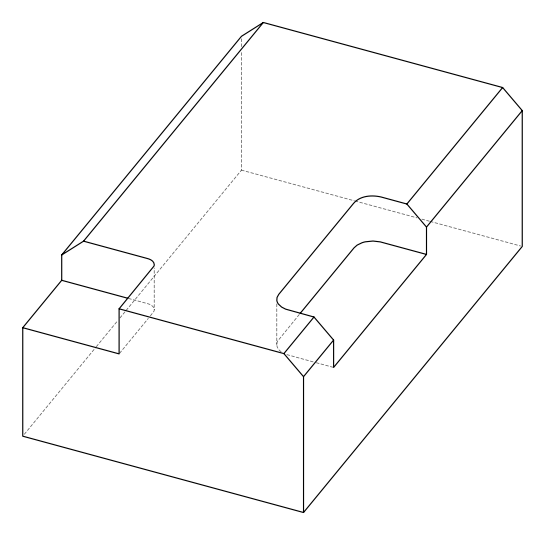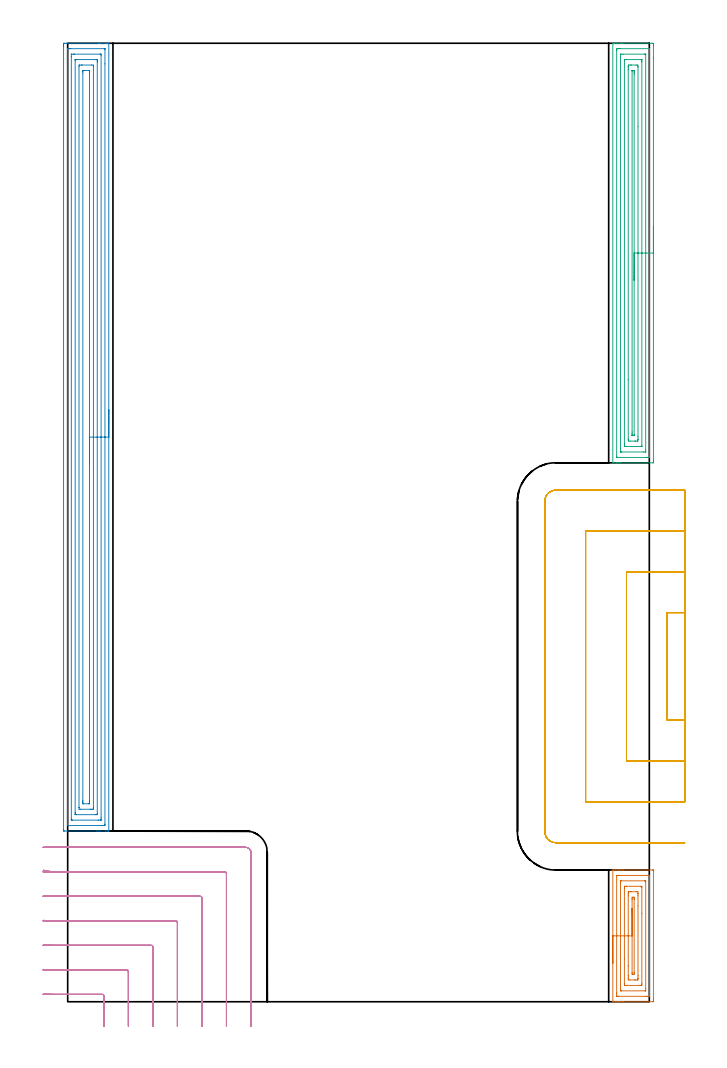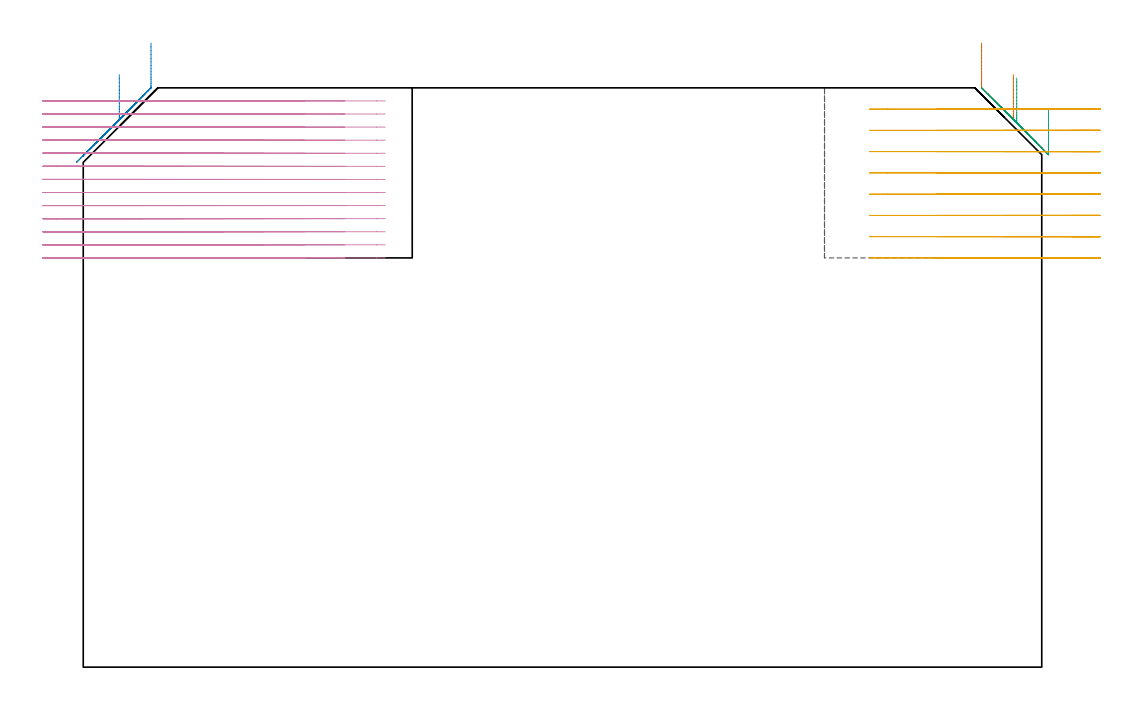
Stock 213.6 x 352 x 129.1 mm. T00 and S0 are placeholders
(PLAN: 5 operations, 2 tool changes, 60.2 min)
(1 AREA_MILL | FG_CHAMFER_SURFACE | UGT0205_001 | 2.54 min | 6169 mm3)
(2 AREA_MILL_1 | FG_CHAMFER_SURFACE_1 | UGT0205_001 | 14.22 min | 40889 mm3)
(3 AREA_MILL_2 | FG_CHAMFER_SURFACE_2 | UGT0205_001 | 7.61 min | 17904 mm3)
(4 MILL_CORNER_NOTCH_RECTANGULAR | CORNER_NOTCH_RECTANGULAR | NXT0201_011 | Follow Part, ap 3, ae 75% | 18.17 min | 172671 mm3)
(5 MILL_SLOT | SLOT_PARTIAL_RECTANGULAR | UGT0201_094 | Follow Part, ap 5, ae 75% | 17.61 min | 269442 mm3)
(TOOL UGT0205_001 | Chamfer Mill 20 x 3 x 45 deg. | D20 FL50 Z2)
(TOOL NXT0201_011 | ENDMILL 12mm [2P460-1200-NA 1630] | D12 FL38 Z6)
(TOOL UGT0201_094 | End mill 20 mm | D20 FL38 Z4)
(OP 1 AREA_MILL)
G17 G21 G94 G90
T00 M6
G54
G17 G0 G90 X200.2 Y14.2 S1061 M3
G43 Z139.1 H0
G94 G1 Y14.238 Z138.228 F250.
Y14.352 Z137.363
Y14.541 Z136.512
Y14.803 Z135.68
Y15.137 Z134.874
Y15.54 Z134.1
Y16.009 Z133.364
Y16.54 Z132.672
Y17.129 Z132.029
Y17.772 Z131.439
Y18.464 Z130.908
Y19.2 Z130.44
Y19.974 Z130.037
Y20.78 Z129.703
Y21.612 Z129.441
Y22.464 Z129.252
Y23.328 Z129.138
Y24.2 Z129.1
Y48.259
X200.206 Y48.39 Z129.093
X200.464 Y48.4 Z128.835
X201.173 Z128.126
X201.82 Z127.479
X202.376 Z126.92
X202.653 Z126.643
X203.255 Z126.042
X203.532 Z125.765
X204.134 Z125.161
X214.682 Z114.615
X214.986 Y48.397 Z114.311
X215.092 Y48.39 Z114.205
X215.099 Y48.283 Z114.199
X215.1 Y47.814 Z114.2
Y1.054
X215.099 Y0.586 Z114.201
X215.095 Y0.168 Z114.203
X215.091 Y0.01 Z114.206
X214.682 Y0. Z114.615
X204.134 Z125.161
X203.532 Z125.765
X203.255 Z126.042
X202.653 Z126.643
X202.376 Z126.92
X201.82 Z127.479
X201.173 Z128.126
X200.463 Y0.001 Z128.836
X200.206 Y0.01 Z129.093
X200.2 Y0.141 Z129.1
Y24.2
X201.614 Z127.686
X201.615 Y46.225 Z127.685
X201.616 Y46.321 Z127.684
X201.619 Y46.368 Z127.681
X201.62 Y46.384 Z127.68
X201.649 Y46.39 Z127.651
X202.014 Y46.398 Z127.286
X202.376 Y46.399 Z126.924
X202.891 Y46.4 Z126.409
X212.924 Y46.399 Z116.376
X213.443 Y46.396 Z115.857
X213.608 Y46.39 Z115.692
X213.679 Y46.37 Z115.621
X213.684 Y46.153 Z115.616
X213.685 Y46.032 Z115.615
X213.686 Y45.26 Z115.614
X213.685 Y2.175 Z115.615
X213.684 Y2.079 Z115.616
X213.682 Y2.032 Z115.618
X213.68 Y2.016 Z115.62
X213.651 Y2.01 Z115.649
X213.286 Y2.002 Z116.014
X212.924 Y2.001 Z116.376
X212.409 Y2. Z116.891
X202.376 Y2.001 Z126.924
X201.857 Y2.004 Z127.443
X201.692 Y2.01 Z127.608
X201.621 Y2.03 Z127.679
X201.616 Y2.247 Z127.684
X201.615 Y2.368 Z127.685
X201.614 Y3.14 Z127.686
Y24.2
X203.028 Z126.272
X203.029 Y43.588 Z126.271
X203.031 Y44.249 Z126.269
X203.034 Y44.363 Z126.266
X203.035 Y44.384 Z126.265
X203.058 Y44.39 Z126.242
X203.109 Y44.397 Z126.191
X203.255 Y44.399 Z126.045
X211.898 Z117.402
X212.045 Y44.396 Z117.255
X212.193 Y44.39 Z117.107
X212.265 Y44.378 Z117.035
X212.268 Y44.325 Z117.032
X212.269 Y44.249 Z117.031
X212.271 Y44.02 Z117.029
Y4.812
X212.269 Y4.151 Z117.031
X212.266 Y4.037 Z117.034
X212.265 Y4.016 Z117.035
X212.242 Y4.01 Z117.058
X212.191 Y4.003 Z117.109
X212.045 Y4.001 Z117.255
X203.402 Z125.898
X203.255 Y4.005 Z126.045
X203.107 Y4.01 Z126.193
X203.035 Y4.022 Z126.265
X203.032 Y4.075 Z126.268
X203.03 Y4.151 Z126.27
X203.029 Y4.38 Z126.271
X203.028 Y24.2 Z126.272
X204.443 Z124.857
Y41.576
X204.446 Y42.151 Z124.854
X204.45 Y42.345 Z124.85
X204.459 Y42.391 Z124.841
X204.505 Y42.394 Z124.795
X204.607 Y42.397 Z124.693
X205.013 Y42.4 Z124.287
X205.079 Z124.221
X210.354 Y42.399 Z118.946
X210.701 Y42.39 Z118.599
X210.851 Y42.374 Z118.449
X210.852 Y42.289 Z118.448
X210.856 Y41.89 Z118.444
X210.857 Y32.533 Z118.443
Y6.824
X210.854 Y6.249 Z118.446
X210.85 Y6.055 Z118.45
X210.841 Y6.01 Z118.459
X210.795 Y6.006 Z118.505
X210.693 Y6.003 Z118.607
X210.287 Y6. Z119.013
X210.221 Z119.079
X204.946 Y6.001 Z124.354
X204.599 Y6.01 Z124.701
X204.449 Y6.026 Z124.851
X204.447 Y6.111 Z124.853
X204.444 Y6.51 Z124.856
X204.443 Y15.801 Z124.857
Y24.2
X205.857 Z123.443
Y38.903
X205.858 Y39.794 Z123.442
X205.859 Y39.828 Z123.441
X205.892 Y40.39 Z123.408
X206.176 Y40.397 Z123.124
X206.771 Y40.4 Z122.529
X207.052 Z122.248
X208.812 Y40.399 Z120.488
X209.408 Y40.39 Z119.892
X209.441 Y39.794 Z119.859
X209.442 Y39.759 Z119.858
X209.443 Y38.903 Z119.857
Y35.227
Y9.497
X209.442 Y8.606 Z119.858
X209.441 Y8.572 Z119.859
X209.408 Y8.01 Z119.892
X209.124 Y8.003 Z120.176
X208.529 Y8.001 Z120.771
X208.248 Y8. Z121.052
X206.488 Y8.001 Z122.812
X205.892 Y8.01 Z123.408
X205.859 Y8.606 Z123.441
X205.858 Y8.641 Z123.442
X205.857 Y9.497 Z123.443
Y13.173
Y24.2
X207.271 Z122.029
Y37.504
X207.274 Y38.012 Z122.026
X207.278 Y38.389 Z122.022
X207.65 Y38.39 Z121.65
X208.022 Y38.386 Z121.278
X208.026 Y38.012 Z121.274
X208.028 Y37.628 Z121.272
X208.029 Y10.896 Z121.271
X208.026 Y10.388 Z121.274
X208.022 Y10.011 Z121.278
X207.65 Y10.01 Z121.65
X207.278 Y10.014 Z122.022
X207.274 Y10.388 Z122.026
X207.272 Y10.772 Z122.028
X207.271 Y24.2 Z122.029
Y25.072 Z122.067
Y25.937 Z122.181
Y26.788 Z122.37
Y27.62 Z122.632
Y28.426 Z122.966
Y29.2 Z123.369
Y29.936 Z123.837
Y30.628 Z124.368
Y31.271 Z124.958
Y31.86 Z125.601
Y32.392 Z126.293
Y32.86 Z127.029
Y33.263 Z127.803
Y33.597 Z128.609
Y33.859 Z129.441
Y34.048 Z130.292
Y34.162 Z131.157
Y34.2 Z132.029
G0 Z139.1
M5
M2
(OP 2 AREA_MILL_1)
G17 G21 G94 G90
T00 M6
G54
G17 G0 G90 X15.1 Y217.35 S1061 M3
G43 Z139.1 H0
G94 G1 Y217.312 Z138.228 F250.
Y217.198 Z137.363
Y217.009 Z136.512
Y216.747 Z135.68
Y216.413 Z134.874
Y216.01 Z134.1
Y215.542 Z133.364
Y215.01 Z132.672
Y214.421 Z132.029
Y213.778 Z131.439
Y213.086 Z130.908
Y212.35 Z130.44
Y211.576 Z130.037
Y210.77 Z129.703
Y209.938 Z129.441
Y209.086 Z129.252
Y208.222 Z129.138
Y207.35 Z129.1
Y62.853
X15.098 Y62.71 Z129.088
X14.965 Y62.703 Z128.958
X14.826 Y62.7 Z128.825
X14.423 Z128.422
X13.822 Z127.817
X11.766 Z125.764
X11.189 Z125.184
X10.6 Z124.595
X-1.1 Z112.897
X-1.392 Y62.703 Z112.605
X-1.492 Y62.71 Z112.505
X-1.499 Y62.812 Z112.499
X-1.5 Y63.299 Z112.5
Y350.916
X-1.499 Y351.401 Z112.501
X-1.496 Y351.803 Z112.502
X-1.492 Y351.99 Z112.505
X-1.1 Y351.995 Z112.897
X-0.511 Y352. Z113.486
X11.189 Z125.184
X11.766 Z125.764
X12.067 Z126.063
X13.822 Z127.817
X14.423 Z128.422
X14.826 Z128.826
X14.965 Y351.997 Z128.958
X15.098 Y351.99 Z129.089
X15.1 Y351.847 Z129.1
Y207.35
X13.686 Z127.686
X13.685 Y65.222 Z127.685
X13.684 Y65.082 Z127.684
X13.679 Y64.716 Z127.679
X13.316 Y64.705 Z127.316
X12.944 Y64.702 Z126.944
X12.443 Y64.7 Z126.443
X0.154 Z114.154
X-0.015 Y64.702 Z113.985
X-0.042 Y64.704 Z113.958
X-0.069 Y64.71 Z113.931
X-0.079 Y64.716 Z113.921
X-0.08 Y64.736 Z113.92
X-0.085 Y64.943 Z113.915
X-0.086 Y70.256 Z113.914
X-0.085 Y349.478 Z113.915
X-0.084 Y349.618 Z113.916
X-0.079 Y349.984 Z113.921
X0.284 Y349.995 Z114.284
X0.656 Y349.998 Z114.656
X1.157 Y350. Z115.157
X13.446 Z127.446
X13.615 Y349.998 Z127.615
X13.642 Y349.996 Z127.642
X13.669 Y349.99 Z127.669
X13.679 Y349.984 Z127.679
X13.68 Y349.964 Z127.68
X13.685 Y349.757 Z127.685
X13.686 Y344.442 Z127.686
Y207.35
X12.271 Z126.271
Y67.55
X12.269 Y66.866 Z126.269
X12.267 Y66.763 Z126.267
X12.265 Y66.719 Z126.265
X12.222 Y66.708 Z126.222
X12.067 Y66.705 Z126.067
X11.352 Y66.7 Z125.352
X11.189 Z125.189
X1.696 Y66.701 Z115.696
X1.533 Y66.704 Z115.533
X1.37 Y66.71 Z115.37
X1.335 Y66.714 Z115.335
X1.333 Y66.742 Z115.333
X1.33 Y66.797 Z115.33
X1.329 Y66.866 Z115.329
Y67.075
Y347.15
X1.331 Y347.834 Z115.331
X1.333 Y347.937 Z115.333
X1.335 Y347.981 Z115.335
X1.378 Y347.992 Z115.378
X1.533 Y347.995 Z115.533
X2.248 Y348. Z116.248
X2.411 Z116.411
X11.904 Y347.999 Z125.904
X12.067 Y347.996 Z126.067
X12.23 Y347.99 Z126.23
X12.265 Y347.986 Z126.265
X12.267 Y347.958 Z126.267
X12.27 Y347.903 Z126.27
X12.271 Y347.834 Z126.271
Y347.626
Y207.35
X10.857 Z124.857
X10.856 Y68.988 Z124.856
X10.854 Y68.802 Z124.854
X10.851 Y68.736 Z124.851
X10.849 Y68.71 Z124.849
X10.829 Y68.708 Z124.829
X10.725 Y68.704 Z124.725
X10.311 Y68.7 Z124.311
X10.262 Z124.262
X3.24 Z117.24
X2.873 Y68.706 Z116.873
X2.782 Y68.71 Z116.782
X2.749 Y68.716 Z116.749
X2.747 Y68.745 Z116.747
X2.745 Y68.823 Z116.745
X2.743 Y69.205 Z116.743
Y69.542
X2.744 Y345.712 Z116.744
X2.746 Y345.898 Z116.746
X2.749 Y345.964 Z116.749
X2.751 Y345.99 Z116.751
X2.772 Y345.992 Z116.772
X2.875 Y345.996 Z116.875
X3.289 Y346. Z117.289
X3.338 Z117.338
X10.36 Z124.36
X10.727 Y345.994 Z124.727
X10.818 Y345.99 Z124.818
X10.851 Y345.984 Z124.851
X10.853 Y345.955 Z124.853
X10.855 Y345.877 Z124.855
X10.857 Y345.495 Z124.857
Y345.158
Y207.35
X9.443 Z123.443
Y71.316
X9.433 Y70.71 Z123.433
X9.169 Y70.703 Z123.169
X8.556 Y70.7 Z122.556
X8.294 Z122.294
X4.782 Y70.701 Z118.782
X4.167 Y70.71 Z118.167
X4.157 Y71.326 Z118.157
Y71.336
Y343.384
X4.167 Y343.99 Z118.167
X4.431 Y343.997 Z118.431
X5.044 Y343.999 Z119.044
X5.306 Y344. Z119.306
X8.818 Y343.999 Z122.818
X9.433 Y343.99 Z123.433
X9.443 Y343.364 Z123.443
Y207.35
X8.029 Z122.029
Y73.645
X8.027 Y73.11 Z122.027
X8.024 Y72.758 Z122.024
X8.022 Y72.712 Z122.022
X7.98 Y72.708 Z121.98
X7.88 Y72.703 Z121.88
X7.678 Y72.701 Z121.678
X5.788 Z119.788
X5.68 Y72.704 Z119.68
X5.609 Y72.709 Z119.609
X5.578 Y72.715 Z119.578
X5.577 Y72.754 Z119.577
X5.573 Y73.11 Z119.573
X5.571 Y73.467 Z119.571
Y74.002
Y341.055
X5.573 Y341.59 Z119.573
X5.576 Y341.942 Z119.576
X5.578 Y341.988 Z119.578
X5.62 Y341.992 Z119.62
X5.721 Y341.997 Z119.721
X5.922 Y341.999 Z119.922
X7.812 Z121.812
X7.92 Y341.996 Z121.92
X7.991 Y341.99 Z121.991
X8.022 Y341.985 Z122.022
X8.023 Y341.946 Z122.023
X8.027 Y341.59 Z122.027
X8.029 Y341.233 Z122.029
Y340.698
Y207.35
Y206.478 Z122.067
Y205.614 Z122.181
Y204.762 Z122.37
Y203.93 Z122.632
Y203.124 Z122.966
Y202.35 Z123.369
Y201.614 Z123.837
Y200.922 Z124.368
Y200.279 Z124.958
Y199.69 Z125.601
Y199.158 Z126.293
Y198.69 Z127.029
Y198.287 Z127.803
Y197.953 Z128.609
Y197.691 Z129.441
Y197.502 Z130.292
Y197.388 Z131.157
Y197.35 Z132.029
G0 Z139.1
M5
M2
(OP 3 AREA_MILL_2)
G17 G21 G94 G90
T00 M6
G54
G17 G0 G90 X215.1 Y284.95 S1061 M3
G43 Z139.1 H0
Z124.2
G94 G1 Y284.912 Z123.328 F250.
Y284.798 Z122.464
Y284.609 Z121.612
Y284.347 Z120.78
Y284.013 Z119.974
Y283.61 Z119.2
Y283.142 Z118.464
Y282.61 Z117.772
Y282.021 Z117.129
Y281.378 Z116.54
Y280.686 Z116.008
Y279.95 Z115.54
Y279.176 Z115.137
Y278.37 Z114.803
Y277.538 Z114.541
Y276.687 Z114.352
Y275.822 Z114.238
Y274.95 Z114.2
Y198.525
X215.095 Y198.051 Z114.203
X215.092 Y197.91 Z114.206
X214.947 Y197.9 Z114.351
X203.255 Z126.04
X202.726 Z126.571
X202.376 Z126.92
X201.847 Z127.449
X201.497 Z127.798
X200.533 Z128.767
X200.364 Y197.902 Z128.928
X200.202 Y197.91 Z129.088
X200.2 Y198.078 Z129.1
Y351.822
X200.202 Y351.99 Z129.089
X200.364 Y351.997 Z128.928
X200.533 Y352. Z128.767
X200.796 Z128.504
X201.497 Z127.798
X202.726 Z126.571
X203.255 Z126.04
X203.87 Z125.426
X214.682 Z114.615
X214.949 Y351.997 Z114.348
X215.092 Y351.99 Z114.206
X215.099 Y351.845 Z114.199
X215.1 Y351.375 Z114.2
Y346.598
Y274.95
X213.686 Z115.614
X213.685 Y200.433 Z115.615
X213.684 Y200.313 Z115.616
X213.679 Y199.935 Z115.621
X213.321 Y199.909 Z115.979
X212.924 Y199.904 Z116.376
X212.451 Y199.9 Z116.849
X201.697 Y199.901 Z127.603
X201.664 Y199.902 Z127.636
X201.628 Y199.907 Z127.672
X201.621 Y199.911 Z127.679
X201.618 Y199.918 Z127.682
X201.616 Y199.947 Z127.684
X201.614 Y200.193 Z127.686
Y200.313
X201.615 Y349.467 Z127.685
X201.616 Y349.587 Z127.684
X201.621 Y349.965 Z127.679
X201.979 Y349.991 Z127.321
X202.376 Y349.996 Z126.924
X202.849 Y350. Z126.451
X213.603 Y349.999 Z115.697
X213.636 Y349.998 Z115.664
X213.672 Y349.994 Z115.628
X213.679 Y349.99 Z115.621
X213.682 Y349.982 Z115.618
X213.684 Y349.953 Z115.616
X213.686 Y349.707 Z115.614
Y349.587
Y274.95
X212.272 Z117.028
Y202.764
X212.271 Y202.101 Z117.029
X212.269 Y201.986 Z117.031
X212.266 Y201.929 Z117.034
X212.264 Y201.91 Z117.036
X212.238 Y201.905 Z117.062
X212.045 Y201.902 Z117.255
X211.363 Y201.9 Z117.937
X203.452 Z125.848
X203.255 Y201.903 Z126.045
X203.058 Y201.908 Z126.242
X203.037 Y201.91 Z126.263
X203.034 Y201.924 Z126.266
X203.031 Y201.963 Z126.269
X203.029 Y202.024 Z126.271
Y202.101
X203.028 Y347.136 Z126.272
X203.029 Y347.799 Z126.271
X203.031 Y347.914 Z126.269
X203.034 Y347.971 Z126.266
X203.036 Y347.99 Z126.264
X203.062 Y347.995 Z126.238
X203.255 Y347.998 Z126.045
X203.937 Y348. Z125.363
X211.848 Z117.452
X212.045 Y347.997 Z117.255
X212.242 Y347.992 Z117.058
X212.263 Y347.99 Z117.037
X212.266 Y347.976 Z117.034
X212.269 Y347.937 Z117.031
X212.271 Y347.876 Z117.029
Y347.799
X212.272 Y274.95 Z117.028
X210.857 Z118.443
Y204.203
X210.855 Y204.009 Z118.445
X210.852 Y203.94 Z118.448
X210.85 Y203.91 Z118.45
X210.829 Y203.908 Z118.471
X210.721 Y203.904 Z118.579
X210.287 Y203.9 Z119.013
X205.013 Z124.287
X204.579 Y203.904 Z124.721
X204.474 Y203.908 Z124.826
X204.453 Y203.91 Z124.847
X204.449 Y203.923 Z124.851
X204.446 Y203.96 Z124.854
X204.444 Y204.044 Z124.856
X204.443 Y204.468 Z124.857
Y204.782
Y345.697
X204.445 Y345.891 Z124.855
X204.448 Y345.96 Z124.852
X204.45 Y345.99 Z124.85
X204.471 Y345.992 Z124.829
X204.579 Y345.996 Z124.721
X205.013 Y346. Z124.287
X210.287 Z119.013
X210.721 Y345.996 Z118.579
X210.826 Y345.992 Z118.474
X210.848 Y345.99 Z118.452
X210.851 Y345.977 Z118.449
X210.854 Y345.94 Z118.446
X210.856 Y345.856 Z118.444
X210.857 Y345.432 Z118.443
Y345.118
Y274.95
X209.443 Z119.857
Y207.464
X209.442 Y206.57 Z119.858
X209.441 Y206.536 Z119.859
X209.408 Y205.91 Z119.892
X209.184 Y205.903 Z120.116
X208.529 Y205.9 Z120.771
X208.309 Z120.991
X206.55 Y205.901 Z122.75
X205.892 Y205.91 Z123.408
X205.859 Y206.57 Z123.441
X205.858 Y206.605 Z123.442
X205.857 Y228.553 Z123.443
Y342.436
X205.858 Y343.33 Z123.442
X205.859 Y343.364 Z123.441
X205.892 Y343.99 Z123.408
X206.116 Y343.997 Z123.184
X206.771 Y344. Z122.529
X206.991 Z122.309
X208.751 Y343.999 Z120.549
X209.408 Y343.99 Z119.892
X209.441 Y343.33 Z119.859
X209.442 Y343.296 Z119.858
X209.443 Y321.347 Z119.857
Y274.95
X208.029 Z121.271
Y208.358
X208.027 Y207.974 Z121.273
X208.024 Y207.919 Z121.276
X208.022 Y207.91 Z121.278
X208.015 Y207.906 Z121.285
X207.987 Y207.903 Z121.313
X207.875 Y207.901 Z121.425
X207.65 Y207.9 Z121.65
X207.5 Y207.901 Z121.8
X207.38 Y207.903 Z121.92
X207.301 Y207.907 Z121.999
X207.282 Y207.91 Z122.018
X207.278 Y207.924 Z122.022
X207.276 Y207.973 Z122.024
X207.272 Y208.358 Z122.028
X207.271 Y208.743 Z122.029
Y209.251
Y341.542
X207.273 Y341.926 Z122.027
X207.276 Y341.981 Z122.024
X207.278 Y341.99 Z122.022
X207.285 Y341.994 Z122.015
X207.313 Y341.997 Z121.987
X207.425 Y341.999 Z121.875
X207.65 Y342. Z121.65
X207.8 Y341.999 Z121.5
X207.92 Y341.997 Z121.38
X207.999 Y341.993 Z121.301
X208.018 Y341.99 Z121.282
X208.022 Y341.976 Z121.278
X208.024 Y341.927 Z121.276
X208.028 Y341.542 Z121.272
X208.029 Y341.157 Z121.271
Y340.649
Y274.95
Y274.078 Z121.309
Y273.214 Z121.423
Y272.362 Z121.612
Y271.53 Z121.874
Y270.724 Z122.208
Y269.95 Z122.611
Y269.214 Z123.08
Y268.522 Z123.611
Y267.879 Z124.2
Y267.29 Z124.843
Y266.759 Z125.535
Y266.29 Z126.271
Y265.887 Z127.045
Y265.553 Z127.851
Y265.291 Z128.683
Y265.102 Z129.535
Y264.988 Z130.4
Y264.95 Z131.271
G0 Z139.1
M5
M2
(OP 4 MILL_CORNER_NOTCH_RECTANGULAR)
G17 G21 G94 G90
T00 M6
G54
G17 G0 G90 X13.3 Y-9. S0 M3
G43 Z139.1 H1
Z126.185
G94 G1 Y-6. F250.
Y2.105 F500.
G3 X12.704 Y2.7 R0.6
G1 X-4.472
G2 X-6. Y2.722 R54.
G1 X-8.999 Y2.807 F250.
G0 Z139.1
X22.3 Y-9.
Z126.185
G1 Y-6.
Y11.104 F500.
G3 X21.704 Y11.7 R0.6
G1 X-4.472
G2 X-6. Y11.726 R45.
G1 X-8.998 Y11.828 F250.
G0 Z139.1
X31.3 Y-9.
Z126.185
G1 Y-6.
Y20.104 F500.
G3 X30.704 Y20.7 R0.6
G1 X-4.472
G2 X-6. Y20.732 R36.
G1 X-8.997 Y20.86 F250.
G0 Z139.1
X40.3 Y-9.
Z126.185
G1 Y-6.
Y29.104 F500.
G3 X39.704 Y29.7 R0.6
G1 X-4.472
G2 X-6. Y29.743 R27.
G1 X-8.995 Y29.913 F250.
G0 Z139.1
X49.3 Y-9.
Z126.185
G1 Y-6.
Y38.104 F500.
G3 X48.704 Y38.7 R0.6
G1 X-4.472
G2 X-6. Y38.765 R18.
G1 X-8.989 Y39.02 F250.
G0 Z139.1
X58.3 Y-9.
Z126.185
G1 Y-6.
Y47.103 F500.
G3 X57.703 Y47.7 R0.6
G1 X-4.472
G2 X-6. Y47.831 R9.
G1 X-8.956 Y48.34 F250.
G0 Z139.1
X67.3 Y-9.
Z126.185
G1 Y-6.
Y54.8 F500.
G3 X65.4 Y56.7 R1.9
G1 X-4.472
X-7.472 F250.
G0 Z139.1
X13.3 Y-9.
Z123.269
G1 Y-6.
Y2.104 F500.
G3 X12.704 Y2.7 R0.6
G1 X-4.472
G2 X-6. Y2.722 R54.
G1 X-8.999 Y2.807 F250.
G0 Z139.1
X22.3 Y-9.
Z123.269
G1 Y-6.
Y11.104 F500.
G3 X21.704 Y11.7 R0.6
G1 X-4.472
G2 X-6. Y11.726 R45.
G1 X-8.998 Y11.828 F250.
G0 Z139.1
X31.3 Y-9.
Z123.269
G1 Y-6.
Y20.104 F500.
G3 X30.704 Y20.7 R0.6
G1 X-4.472
G2 X-6. Y20.732 R36.
G1 X-8.997 Y20.86 F250.
G0 Z139.1
X40.3 Y-9.
Z123.269
G1 Y-6.
Y29.104 F500.
G3 X39.704 Y29.7 R0.6
G1 X-4.472
G2 X-6. Y29.743 R27.
G1 X-8.995 Y29.913 F250.
G0 Z139.1
X49.3 Y-9.
Z123.269
G1 Y-6.
Y38.104 F500.
G3 X48.703 Y38.7 R0.6
G1 X-4.472
G2 X-6. Y38.765 R18.
G1 X-8.989 Y39.02 F250.
G0 Z139.1
X58.3 Y-9.
Z123.269
G1 Y-6.
Y47.103 F500.
G3 X57.703 Y47.7 R0.6
G1 X-4.472
G2 X-6. Y47.831 R9.
G1 X-8.956 Y48.34 F250.
G0 Z139.1
X67.3 Y-9.
Z123.269
G1 Y-6.
Y54.8 F500.
G3 X65.4 Y56.7 R1.9
G1 X-4.472
X-7.472 F250.
G0 Z139.1
X13.3 Y-9.
Z120.354
G1 Y-6.
Y2.104 F500.
G3 X12.704 Y2.7 R0.6
G1 X-5.052
G2 X-6. Y2.708 R54.
G1 X-9. Y2.761 F250.
G0 Z139.1
X22.3 Y-9.
Z120.354
G1 Y-6.
Y11.104 F500.
G3 X21.704 Y11.7 R0.6
G1 X-5.052
G2 X-6. Y11.71 R45.
G1 X-8.999 Y11.773 F250.
G0 Z139.1
X31.3 Y-9.
Z120.354
G1 Y-6.
Y20.104 F500.
G3 X30.704 Y20.7 R0.6
G1 X-5.052
G2 X-6. Y20.712 R36.
G1 X-8.999 Y20.792 F250.
G0 Z139.1
X40.3 Y-9.
Z120.354
G1 Y-6.
Y29.104 F500.
G3 X39.704 Y29.7 R0.6
G1 X-5.052
G2 X-6. Y29.717 R27.
G1 X-8.998 Y29.822 F250.
G0 Z139.1
X49.3 Y-9.
Z120.354
G1 Y-6.
Y38.103 F500.
G3 X48.704 Y38.7 R0.6
G1 X-5.052
G2 X-6. Y38.725 R18.
G1 X-8.996 Y38.883 F250.
G0 Z139.1
X58.3 Y-9.
Z120.354
G1 Y-6.
Y47.103 F500.
G3 X57.703 Y47.7 R0.6
G1 X-5.052
G2 X-6. Y47.75 R9.
G1 X-8.983 Y48.066 F250.
G0 Z139.1
X67.3 Y-9.
Z120.354
G1 Y-6.
Y54.8 F500.
G3 X65.4 Y56.7 R1.9
G1 X-5.052
X-8.052 F250.
G0 Z139.1
X13.3 Y-9.
Z117.438
G1 Y-6.
Y2.105 F500.
G3 X12.705 Y2.7 R0.6
G1 X-6.
X-9. F250.
G0 Z139.1
X22.3 Y-9.
Z117.438
G1 Y-6.
Y11.104 F500.
G3 X21.704 Y11.7 R0.6
G1 X12.705
X-6.
X-9. F250.
G0 Z139.1
X31.3 Y-9.
Z117.438
G1 Y-6.
Y20.104 F500.
G3 X30.704 Y20.7 R0.6
G1 X21.704
X-6.
X-9. Y20.701 F250.
G0 Z139.1
X40.3 Y-9.
Z117.438
G1 Y-6.
Y29.104 F500.
G3 X39.704 Y29.7 R0.6
G1 X30.704
X-6.
X-9. Y29.701 F250.
G0 Z139.1
X49.3 Y-9.
Z117.438
G1 Y-6.
Y38.104 F500.
G3 X48.704 Y38.7 R0.6
G1 X39.704
X-6.
X-9. Y38.701 F250.
G0 Z139.1
X58.3 Y-9.
Z117.438
G1 Y-6.
Y47.103 F500.
G3 X57.703 Y47.7 R0.6
G1 X48.704
X-6.
X-9. Y47.702 F250.
G0 Z139.1
X67.3 Y-9.
Z117.438
G1 Y-6.
Y54.8 F500.
G3 X65.4 Y56.7 R1.9
G1 X-5.994
X-8.994 F250.
G0 Z139.1
X13.3 Y-9.
Z114.523
G1 Y-6.
Y2.104 F500.
G3 X12.704 Y2.7 R0.6
G1 X-6.
X-9. F250.
G0 Z139.1
X22.3 Y-9.
Z114.523
G1 Y-6.
Y11.104 F500.
G3 X21.704 Y11.7 R0.6
G1 X-6.
X-9. F250.
G0 Z139.1
X31.3 Y-9.
Z114.523
G1 Y-6.
Y20.104 F500.
G3 X30.704 Y20.7 R0.6
G1 X-6.
X-9. F250.
G0 Z139.1
X40.3 Y-9.
Z114.523
G1 Y-6.
Y29.104 F500.
G3 X39.704 Y29.7 R0.6
G1 X-6.
X-9. F250.
G0 Z139.1
X49.3 Y-9.
Z114.523
G1 Y-6.
Y38.104 F500.
G3 X48.704 Y38.7 R0.6
G1 X-6.
X-9. F250.
G0 Z139.1
X58.3 Y-9.
Z114.523
G1 Y-6.
Y47.103 F500.
G3 X57.703 Y47.7 R0.6
G1 X-6.
X-9. F250.
G0 Z139.1
X67.3 Y-9.
Z114.523
G1 Y-6.
Y54.8 F500.
G3 X65.4 Y56.7 R1.9
G1 X-6.
X-9. F250.
G0 Z139.1
X13.3 Y-9.
Z111.608
G1 Y-6.
Y2.104 F500.
G3 X12.705 Y2.7 R0.6
G1 X-6.
X-9. F250.
G0 Z139.1
X22.3 Y-9.
Z111.608
G1 Y-6.
Y11.104 F500.
G3 X21.704 Y11.7 R0.6
G1 X-6.
X-9. F250.
G0 Z139.1
X31.3 Y-9.
Z111.608
G1 Y-6.
Y20.104 F500.
G3 X30.704 Y20.7 R0.6
G1 X-6.
X-9. F250.
G0 Z139.1
X40.3 Y-9.
Z111.608
G1 Y-6.
Y29.104 F500.
G3 X39.704 Y29.7 R0.6
G1 X-6.
X-9. F250.
G0 Z139.1
X49.3 Y-9.
Z111.608
G1 Y-6.
Y38.104 F500.
G3 X48.704 Y38.7 R0.6
G1 X-6.
X-9. F250.
G0 Z139.1
X58.3 Y-9.
Z111.608
G1 Y-6.
Y47.103 F500.
G3 X57.703 Y47.7 R0.6
G1 X-6.
X-9. F250.
G0 Z139.1
X67.3 Y-9.
Z111.608
G1 Y-6.
Y54.8 F500.
G3 X65.4 Y56.7 R1.9
G1 X-6.
X-9. F250.
G0 Z139.1
X13.3 Y-9.
Z108.692
G1 Y-6.
Y2.104 F500.
G3 X12.705 Y2.7 R0.6
G1 X-6.
X-9. F250.
G0 Z139.1
X22.3 Y-9.
Z108.692
G1 Y-6.
Y11.104 F500.
G3 X21.704 Y11.7 R0.6
G1 X-6.
X-9. F250.
G0 Z139.1
X31.3 Y-9.
Z108.692
G1 Y-6.
Y20.104 F500.
G3 X30.704 Y20.7 R0.6
G1 X-6.
X-9. F250.
G0 Z139.1
X40.3 Y-9.
Z108.692
G1 Y-6.
Y29.104 F500.
G3 X39.704 Y29.7 R0.6
G1 X-6.
X-9. F250.
G0 Z139.1
X49.3 Y-9.
Z108.692
G1 Y-6.
Y38.104 F500.
G3 X48.704 Y38.7 R0.6
G1 X-6.
X-9. F250.
G0 Z139.1
X58.3 Y-9.
Z108.692
G1 Y-6.
Y47.103 F500.
G3 X57.703 Y47.7 R0.6
G1 X-6.
X-9. F250.
G0 Z139.1
X67.3 Y-9.
Z108.692
G1 Y-6.
Y54.8 F500.
G3 X65.4 Y56.7 R1.9
G1 X-6.
X-9. F250.
G0 Z139.1
X13.3 Y-9.
Z105.777
G1 Y-6.
Y2.104 F500.
G3 X12.705 Y2.7 R0.6
G1 X-6.
X-9. F250.
G0 Z139.1
X22.3 Y-9.
Z105.777
G1 Y-6.
Y11.104 F500.
G3 X21.704 Y11.7 R0.6
G1 X-6.
X-9. F250.
G0 Z139.1
X31.3 Y-9.
Z105.777
G1 Y-6.
Y20.104 F500.
G3 X30.704 Y20.7 R0.6
G1 X-6.
X-9. F250.
G0 Z139.1
X40.3 Y-9.
Z105.777
G1 Y-6.
Y29.104 F500.
G3 X39.704 Y29.7 R0.6
G1 X-6.
X-9. F250.
G0 Z139.1
X49.3 Y-9.
Z105.777
G1 Y-6.
Y38.104 F500.
G3 X48.704 Y38.7 R0.6
G1 X-6.
X-9. F250.
G0 Z139.1
X58.3 Y-9.
Z105.777
G1 Y-6.
Y47.103 F500.
G3 X57.703 Y47.7 R0.6
G1 X-6.
X-9. F250.
G0 Z139.1
X67.3 Y-9.
Z105.777
G1 Y-6.
Y54.8 F500.
G3 X65.4 Y56.7 R1.9
G1 X-6.
X-9. F250.
G0 Z139.1
X13.3 Y-9.
Z102.862
G1 Y-6.
Y2.104 F500.
G3 X12.705 Y2.7 R0.6
G1 X-6.
X-9. F250.
G0 Z139.1
X22.3 Y-9.
Z102.862
G1 Y-6.
Y11.104 F500.
G3 X21.704 Y11.7 R0.6
G1 X-6.
X-9. F250.
G0 Z139.1
X31.3 Y-9.
Z102.862
G1 Y-6.
Y20.104 F500.
G3 X30.704 Y20.7 R0.6
G1 X-6.
X-9. F250.
G0 Z139.1
X40.3 Y-9.
Z102.862
G1 Y-6.
Y29.104 F500.
G3 X39.704 Y29.7 R0.6
G1 X-6.
X-9. F250.
G0 Z139.1
X49.3 Y-9.
Z102.862
G1 Y-6.
Y38.104 F500.
G3 X48.704 Y38.7 R0.6
G1 X-6.
X-9. F250.
G0 Z139.1
X58.3 Y-9.
Z102.862
G1 Y-6.
Y47.103 F500.
G3 X57.703 Y47.7 R0.6
G1 X-6.
X-9. F250.
G0 Z139.1
X67.3 Y-9.
Z102.862
G1 Y-6.
Y54.8 F500.
G3 X65.4 Y56.7 R1.9
G1 X-6.
X-9. F250.
G0 Z139.1
X13.3 Y-9.
Z99.946
G1 Y-6.
Y2.104 F500.
G3 X12.705 Y2.7 R0.6
G1 X-6.
X-9. F250.
G0 Z139.1
X22.3 Y-9.
Z99.946
G1 Y-6.
Y11.104 F500.
G3 X21.704 Y11.7 R0.6
G1 X-6.
X-9. F250.
G0 Z139.1
X31.3 Y-9.
Z99.946
G1 Y-6.
Y20.104 F500.
G3 X30.704 Y20.7 R0.6
G1 X-6.
X-9. F250.
G0 Z139.1
X40.3 Y-9.
Z99.946
G1 Y-6.
Y29.104 F500.
G3 X39.704 Y29.7 R0.6
G1 X-6.
X-9. F250.
G0 Z139.1
X49.3 Y-9.
Z99.946
G1 Y-6.
Y38.104 F500.
G3 X48.704 Y38.7 R0.6
G1 X-6.
X-9. F250.
G0 Z139.1
X58.3 Y-9.
Z99.946
G1 Y-6.
Y47.103 F500.
G3 X57.703 Y47.7 R0.6
G1 X-6.
X-9. F250.
G0 Z139.1
X67.3 Y-9.
Z99.946
G1 Y-6.
Y54.8 F500.
G3 X65.4 Y56.7 R1.9
G1 X-6.
X-9. F250.
G0 Z139.1
X13.3 Y-9.
Z97.031
G1 Y-6.
Y2.104 F500.
G3 X12.705 Y2.7 R0.6
G1 X-6.
X-9. F250.
G0 Z139.1
X22.3 Y-9.
Z97.031
G1 Y-6.
Y11.104 F500.
G3 X21.704 Y11.7 R0.6
G1 X-6.
X-9. F250.
G0 Z139.1
X31.3 Y-9.
Z97.031
G1 Y-6.
Y20.104 F500.
G3 X30.704 Y20.7 R0.6
G1 X-6.
X-9. F250.
G0 Z139.1
X40.3 Y-9.
Z97.031
G1 Y-6.
Y29.104 F500.
G3 X39.704 Y29.7 R0.6
G1 X-6.
X-9. F250.
G0 Z139.1
X49.3 Y-9.
Z97.031
G1 Y-6.
Y38.104 F500.
G3 X48.704 Y38.7 R0.6
G1 X-6.
X-9. F250.
G0 Z139.1
X58.3 Y-9.
Z97.031
G1 Y-6.
Y47.103 F500.
G3 X57.703 Y47.7 R0.6
G1 X-6.
X-9. F250.
G0 Z139.1
X67.3 Y-9.
Z97.031
G1 Y-6.
Y54.8 F500.
G3 X65.4 Y56.7 R1.9
G1 X-6.
X-9. F250.
G0 Z139.1
X13.3 Y-9.
Z94.115
G1 Y-6.
Y2.104 F500.
G3 X12.705 Y2.7 R0.6
G1 X-6.
X-9. F250.
G0 Z139.1
X22.3 Y-9.
Z94.115
G1 Y-6.
Y11.104 F500.
G3 X21.704 Y11.7 R0.6
G1 X-6.
X-9. F250.
G0 Z139.1
X31.3 Y-9.
Z94.115
G1 Y-6.
Y20.104 F500.
G3 X30.704 Y20.7 R0.6
G1 X-6.
X-9. F250.
G0 Z139.1
X40.3 Y-9.
Z94.115
G1 Y-6.
Y29.104 F500.
G3 X39.704 Y29.7 R0.6
G1 X-6.
X-9. F250.
G0 Z139.1
X49.3 Y-9.
Z94.115
G1 Y-6.
Y38.104 F500.
G3 X48.704 Y38.7 R0.6
G1 X-6.
X-9. F250.
G0 Z139.1
X58.3 Y-9.
Z94.115
G1 Y-6.
Y47.103 F500.
G3 X57.703 Y47.7 R0.6
G1 X-6.
X-9. F250.
G0 Z139.1
X67.3 Y-9.
Z94.115
G1 Y-6.
Y54.8 F500.
G3 X65.4 Y56.7 R1.9
G1 X-6.
X-9. F250.
G0 Z139.1
X13.3 Y-9.
Z91.2
G1 Y-6.
Y2.104 F500.
G3 X12.705 Y2.7 R0.6
G1 X-6.
X-9. F250.
G0 Z139.1
X22.3 Y-9.
Z91.2
G1 Y-6.
Y11.104 F500.
G3 X21.704 Y11.7 R0.6
G1 X-6.
X-9. F250.
G0 Z139.1
X31.3 Y-9.
Z91.2
G1 Y-6.
Y20.104 F500.
G3 X30.704 Y20.7 R0.6
G1 X-6.
X-9. F250.
G0 Z139.1
X40.3 Y-9.
Z91.2
G1 Y-6.
Y29.104 F500.
G3 X39.704 Y29.7 R0.6
G1 X-6.
X-9. F250.
G0 Z139.1
X49.3 Y-9.
Z91.2
G1 Y-6.
Y38.104 F500.
G3 X48.704 Y38.7 R0.6
G1 X-6.
X-9. F250.
G0 Z139.1
X58.3 Y-9.
Z91.2
G1 Y-6.
Y47.103 F500.
G3 X57.703 Y47.7 R0.6
G1 X-6.
X-9. F250.
G0 Z139.1
X67.3 Y-9.
Z91.2
G1 Y-6.
Y54.8 F500.
G3 X65.4 Y56.7 R1.9
G1 X-6.
X-9. F250.
G0 Z139.1
M5
M2
(OP 5 MILL_SLOT)
G17 G21 G94 G90
T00 M6
G54
G17 G0 G90 X226.6 Y142.9 S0 M3
G43 Z139.1 H0
Z124.362
G94 G1 X223.6 F250.
X220.2 F500.
Y103.4
X223.6
X226.6 F250.
Y157.9
X223.6
X205.2 F500.
Y88.4
X223.6
X226.6 F250.
Y172.9
X223.6
X190.2 F500.
Y73.4
X223.6
X226.6 F250.
Y187.9
X223.6
X179.3 F500.
G3 X175.2 Y183.8 R4.1
G1 Y62.5
G3 X179.3 Y58.4 R4.1
G1 X223.6
X226.6 F250.
G0 Y142.9 Z119.625
G1 X223.6
X220.2 F500.
Y103.4
X223.6
X226.6 F250.
Y157.9
X223.6
X205.2 F500.
Y88.4
X223.6
X226.6 F250.
Y172.9
X223.6
X190.2 F500.
Y73.4
X223.6
X226.6 F250.
Y187.9
X223.6
X179.3 F500.
G3 X175.2 Y183.8 R4.1
G1 Y62.5
G3 X179.3 Y58.4 R4.1
G1 X223.6
X226.6 F250.
G0 Y142.9 Z114.887
G1 X223.6
X220.2 F500.
Y103.4
X223.6
X226.6 F250.
Y157.9
X223.6
X205.2 F500.
Y88.4
X223.6
X226.6 F250.
Y172.9
X223.6
X190.2 F500.
Y73.4
X223.6
X226.6 F250.
Y187.9
X223.6
X179.3 F500.
G3 X175.2 Y183.8 R4.1
G1 Y62.5
G3 X179.3 Y58.4 R4.1
G1 X223.6
X226.6 F250.
G0 Y142.9 Z110.15
G1 X223.6
X220.2 F500.
Y103.4
X223.6
X226.6 F250.
Y157.9
X223.6
X205.2 F500.
Y88.4
X223.6
X226.6 F250.
Y172.9
X223.6
X190.2 F500.
Y73.4
X223.6
X226.6 F250.
Y187.9
X223.6
X179.3 F500.
G3 X175.2 Y183.8 R4.1
G1 Y62.5
G3 X179.3 Y58.4 R4.1
G1 X223.6
X226.6 F250.
G0 Y142.9 Z105.412
G1 X223.6
X220.2 F500.
Y103.4
X223.6
X226.6 F250.
Y157.9
X223.6
X205.2 F500.
Y88.4
X223.6
X226.6 F250.
Y172.9
X223.6
X190.2 F500.
Y73.4
X223.6
X226.6 F250.
Y187.9
X223.6
X179.3 F500.
G3 X175.2 Y183.8 R4.1
G1 Y62.5
G3 X179.3 Y58.4 R4.1
G1 X223.6
X226.6 F250.
G0 Y142.9 Z100.675
G1 X223.6
X220.2 F500.
Y103.4
X223.6
X226.6 F250.
Y157.9
X223.6
X205.2 F500.
Y88.4
X223.6
X226.6 F250.
Y172.9
X223.6
X190.2 F500.
Y73.4
X223.6
X226.6 F250.
Y187.9
X223.6
X179.3 F500.
G3 X175.2 Y183.8 R4.1
G1 Y62.5
G3 X179.3 Y58.4 R4.1
G1 X223.6
X226.6 F250.
G0 Y142.9 Z95.937
G1 X223.6
X220.2 F500.
Y103.4
X223.6
X226.6 F250.
Y157.9
X223.6
X205.2 F500.
Y88.4
X223.6
X226.6 F250.
Y172.9
X223.6
X190.2 F500.
Y73.4
X223.6
X226.6 F250.
Y187.9
X223.6
X179.3 F500.
G3 X175.2 Y183.8 R4.1
G1 Y62.5
G3 X179.3 Y58.4 R4.1
G1 X223.6
X226.6 F250.
G0 Y142.9 Z91.2
G1 X223.6
X220.2 F500.
Y103.4
X223.6
X226.6 F250.
Y157.9
X223.6
X205.2 F500.
Y88.4
X223.6
X226.6 F250.
Y172.9
X223.6
X190.2 F500.
Y73.4
X223.6
X226.6 F250.
Y187.9
X223.6
X179.3 F500.
G3 X175.2 Y183.8 R4.1
G1 Y62.5
G3 X179.3 Y58.4 R4.1
G1 X223.6
X226.6 F250.
G0 Z139.1
M5
M2
